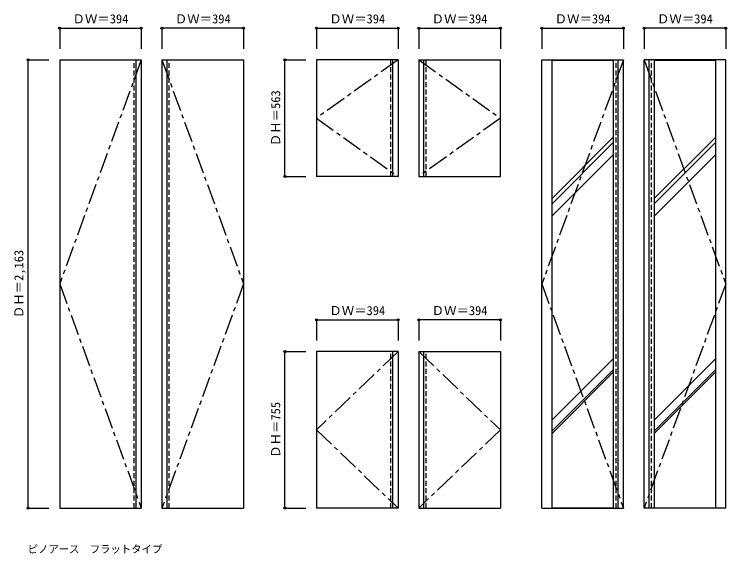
# Model space of a CAD drawing. Units: millimetres, scale not verified. Extents: x -1870 to 1571, y -1461 to 1143.
import ezdxf
from ezdxf.enums import TextEntityAlignment as Align

# ---------------------------------------------------------------- set-up
doc = ezdxf.new("R2010")
doc.units = ezdxf.units.MM
doc.header["$LTSCALE"] = 20
doc.header["$PDMODE"] = 32
doc.header["$PDSIZE"] = 10
doc.linetypes.add('CHAIN1', pattern=[8, 5, -1, 1, -1])
doc.linetypes.add('DASHED1', pattern=[1.8, 1.2, -0.6])
doc.layers.add('0-1', color=7, linetype='Continuous')
doc.layers.add('0-A_文字', color=7, linetype='Continuous')
doc.styles.add('ＭＳ ゴシック', font='')
doc.styles.get('ＭＳ ゴシック').set_extended_font_data('MS Gothic')

msp = doc.modelspace()

# ---------------------------------------------------------------- linework, layer by layer
at = {"layer": '0-1', "color": 4}
for p, q in [((-1650.36, 1075.61), (-1650.36, 975.61)), ((-1650.36, 1075.61), (-1256.36, 1075.61)), ((-1256.36, 1075.61), (-1256.36, 975.61)), ((-762.36, 1075.61), (-1156.36, 1075.61)), ((-1156.36, 1075.61), (-1156.36, 975.61)), ((-762.36, 1075.61), (-762.36, 975.61)), ((-410.36, 1075.61), (-16.36, 1075.61)), ((-410.36, 1075.61), (-410.36, 975.61)), ((-16.36, 1075.61), (-16.36, 975.61)), ((83.64, 1075.61), (477.64, 1075.61)), ((83.64, 1075.61), (83.64, 975.61)), ((477.64, 1075.61), (477.64, 975.61)), ((677.64, 1075.61), (677.64, 975.61)), ((677.64, 1075.61), (1071.64, 1075.61)), ((1071.64, 1075.61), (1071.64, 975.61)), ((1565.64, 1075.61), (1171.64, 1075.61)), ((1171.64, 1075.61), (1171.64, 975.61)), ((1565.64, 1075.61), (1565.64, 975.61)), ((-1802.36, 919.61), (-1802.36, 922.61)), ((-1802.36, 922.61), (-1702.36, 922.61)), ((-1802.36, -1237.39), (-1802.36, 919.61)), ((-562.36, 359.61), (-562.36, 362.61)), ((-562.36, 359.61), (-462.36, 359.61)), ((-410.36, -332.39), (-16.36, -332.39)), ((-410.36, -332.39), (-410.36, -432.39)), ((-16.36, -332.39), (-16.36, -432.39)), ((83.64, -332.39), (83.64, -432.39)), ((477.64, -332.39), (83.64, -332.39)), ((477.64, -332.39), (477.64, -432.39)), ((-562.36, -1240.39), (-562.36, -485.39)), ((-562.36, -485.39), (-462.36, -485.39)), ((-1802.36, -1240.39), (-1802.36, -1237.39)), ((-1802.36, -1240.39), (-1702.36, -1240.39)), ((-562.36, -1240.39), (-462.36, -1240.39))]:
    msp.add_line(p, q, dxfattribs=at)
at = {"layer": '0-1', "linetype": 'CHAIN1'}
for p, q in [((-1256.36, 922.61), (-1650.36, -158.89)), ((-1156.36, 922.61), (-762.36, -158.89)), ((83.64, 922.61), (477.64, 641.11)), ((1071.64, 922.61), (677.64, -158.89)), ((477.64, 641.11), (83.64, 359.61)), ((-1650.36, -158.89), (-1256.36, -1240.39)), ((-762.36, -158.89), (-1156.36, -1240.39)), ((677.64, -158.89), (1071.64, -1240.39)), ((-16.36, -485.39), (-410.36, -862.89)), ((83.64, -485.39), (477.64, -862.89)), ((-410.36, -862.89), (-16.36, -1240.39)), ((477.64, -862.89), (83.64, -1240.39))]:
    msp.add_line(p, q, dxfattribs=at)
at = {"layer": '0-1', "color": 3}
for p, q in [((-1650.36, 922.61), (-1256.36, 922.61)), ((-1650.36, 922.61), (-1650.36, -1240.39)), ((-1281.36, -1240.39), (-1281.36, 922.61)), ((-1256.36, 922.61), (-1256.36, -1240.39)), ((-1156.36, 922.61), (-762.36, 922.61)), ((-1156.36, 922.61), (-1156.36, -1240.39)), ((-1131.36, -1240.39), (-1131.36, 922.61)), ((-762.36, 922.61), (-762.36, -1240.39)), ((-410.36, 922.61), (-410.36, 359.61)), ((-16.36, 922.61), (-410.36, 922.61)), ((-41.36, 359.61), (-41.36, 922.61)), ((-16.36, 922.61), (-16.36, 359.61)), ((83.64, 922.61), (477.64, 922.61)), ((83.64, 922.61), (83.64, 359.61)), ((108.64, 359.61), (108.64, 922.61)), ((477.64, 359.61), (477.64, 922.61)), ((677.64, -1240.39), (677.64, 922.61)), ((677.64, 922.61), (1071.64, 922.61)), ((726.64, 922.61), (726.64, -1240.39)), ((726.64, 921.61), (1022.64, 921.61)), ((1022.64, 922.61), (1022.64, -1240.39)), ((1046.64, -1240.39), (1046.64, 922.61)), ((1071.64, -1240.39), (1071.64, 922.61)), ((1171.64, -1240.39), (1171.64, 922.61)), ((1565.64, 922.61), (1171.64, 922.61)), ((1196.64, -1240.39), (1196.64, 922.61)), ((1220.64, 922.61), (1220.64, -1240.39)), ((1220.64, 921.61), (1516.64, 921.61)), ((1516.64, 922.61), (1516.64, -1240.39)), ((1565.64, -1240.39), (1565.64, 922.61)), ((-16.36, 359.61), (-410.36, 359.61)), ((83.64, 359.61), (477.64, 359.61)), ((-16.36, -485.39), (-410.36, -485.39)), ((-410.36, -485.39), (-410.36, -1240.39)), ((-41.36, -1240.39), (-41.36, -485.39)), ((-16.36, -485.39), (-16.36, -1240.39)), ((83.64, -485.39), (477.64, -485.39)), ((83.64, -485.39), (83.64, -1240.39)), ((108.64, -1240.39), (108.64, -485.39)), ((477.64, -485.39), (477.64, -1240.39)), ((-1650.36, -1240.39), (-1256.36, -1240.39)), ((-1156.36, -1240.39), (-762.36, -1240.39)), ((-16.36, -1240.39), (-410.36, -1240.39)), ((83.64, -1240.39), (477.64, -1240.39)), ((677.64, -1240.39), (1071.64, -1240.39)), ((1565.64, -1240.39), (1171.64, -1240.39))]:
    msp.add_line(p, q, dxfattribs=at)
at = {"layer": '0-1', "color": 3, "linetype": 'DASHED1'}
for p, q in [((-1291.36, -1240.39), (-1291.36, 922.61)), ((-1121.36, -1240.39), (-1121.36, 922.61)), ((-51.36, 359.61), (-51.36, 922.61)), ((118.64, 359.61), (118.64, 922.61)), ((1036.64, -1240.39), (1036.64, 922.61)), ((1206.64, -1240.39), (1206.64, 922.61)), ((-51.36, -1240.39), (-51.36, -485.39)), ((118.64, -1240.39), (118.64, -485.39))]:
    msp.add_line(p, q, dxfattribs=at)
at = {"layer": '0-1'}
for p, q in [((1022.64, 548.92), (727.14, 253.42)), ((1022.64, 523.72), (727.14, 228.22)), ((1516.14, 548.42), (1220.64, 252.92)), ((1516.14, 523.22), (1220.64, 227.72)), ((1022.64, 464.83), (727.14, 169.33)), ((1516.14, 464.33), (1220.64, 168.83)), ((1022.64, -519.74), (727.14, -815.24)), ((1516.14, -520.24), (1220.64, -815.74)), ((1022.64, -572.54), (727.14, -868.04)), ((1022.64, -584.73), (727.14, -880.23)), ((1516.14, -573.04), (1220.64, -868.54)), ((1516.14, -585.23), (1220.64, -880.73)), ((726.64, -1239.39), (1022.64, -1239.39)), ((1220.64, -1239.39), (1516.64, -1239.39))]:
    msp.add_line(p, q, dxfattribs=at)
at = {"layer": '0-1', "color": 4}
msp.add_lwpolyline([(-562.36, 359.61), (-562.36, 922.61), (-462.36, 922.61)], dxfattribs=at)
at = {"layer": '0-1', "linetype": 'CHAIN1'}
for points in [[(-16.36, 922.61), (-410.36, 641.11), (-16.36, 359.61)], [(1171.64, 922.61), (1565.64, -158.89), (1171.64, -1240.39)]]:
    msp.add_lwpolyline(points, dxfattribs=at)
at = {"layer": '0-1'}
for p in [(-1650.36, 1075.61), (-1256.36, 1075.61), (-1156.36, 1075.61), (-762.36, 1075.61), (-410.36, 1075.61), (-16.36, 1075.61), (83.64, 1075.61), (477.64, 1075.61), (677.64, 1075.61), (1071.64, 1075.61), (1171.64, 1075.61), (1565.64, 1075.61), (-1802.36, 922.61), (-562.36, 922.61), (-562.36, 359.61), (-410.36, -332.39), (-16.36, -332.39), (83.64, -332.39), (477.64, -332.39), (-562.36, -485.39), (-1802.36, -1240.39), (-562.36, -1240.39)]:
    msp.add_point(p, dxfattribs=at)

# ---------------------------------------------------------------- texts
at = {"layer": '0-1', "style": 'ＭＳ ゴシック'}
for p in [(-1588.36, 1085.61), (-1094.36, 1085.61), (-348.36, 1085.61), (145.64, 1085.61), (739.64, 1085.61), (1233.64, 1085.61), (-348.36, -322.39), (145.64, -322.39)]:
    msp.add_text('ＤＷ＝394', height=43.99, dxfattribs=at).set_placement(p, align=Align.BOTTOM_LEFT)
for s, p in [('ＤＨ＝563', (-572.36, 506.11)), ('ＤＨ＝2,163', (-1812.36, -323.89)), ('ＤＨ＝755', (-572.36, -997.89))]:
    msp.add_text(s, height=43.99, rotation=90, dxfattribs=at).set_placement(p, align=Align.BOTTOM_LEFT)
at = {"layer": '0-A_文字', "style": 'ＭＳ ゴシック'}
msp.add_text('ピノアース\u3000フラットタイプ', height=36.66, dxfattribs=at).set_placement((-1804.9, -1468.16), align=Align.BOTTOM_LEFT)

doc.saveas('drawing.dxf')
